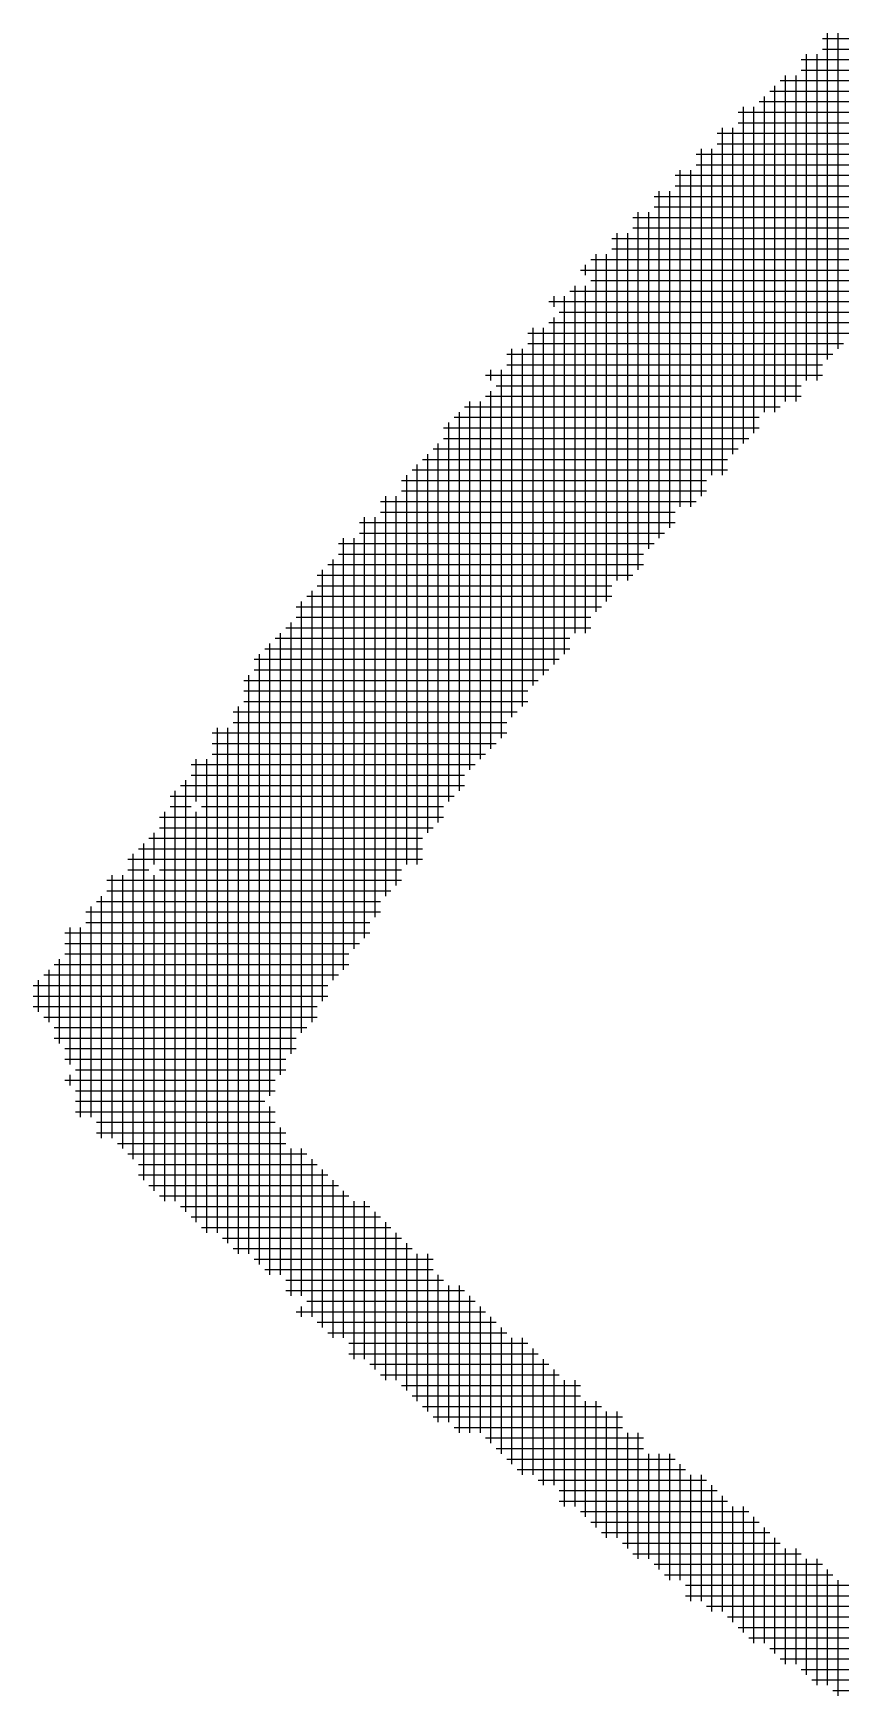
# Model space of a CAD drawing. Header units: feet. Extents: x 0 to 504600, y 0 to 356400.
# Drawn here: x 316447 to 316883, y 15956 to 16852 of the extents above; entities that cross this region are included whole.
import ezdxf

# ---------------------------------------------------------------- set-up
doc = ezdxf.new("R2010")
doc.units = ezdxf.units.FT
doc.header["$LTSCALE"] = 600
doc.header["$MEASUREMENT"] = 0
doc.layers.add('CX-COMM', color=3, linetype='CONTINUOUS')

msp = doc.modelspace()

# ---------------------------------------------------------------- linework, layer by layer
at = {"layer": 'CX-COMM'}
for p, q in [((316875.41, 16675.8, 14725.57), (316875.41, 16851.57, 14725.57)), ((316881.08, 16681.47, 14725.57), (316881.08, 16851.57, 14725.57)), ((316872.58, 16848.73, 14725.57), (317065.36, 16848.73, 14725.57)), ((316872.58, 16843.06, 14725.57), (317059.69, 16843.06, 14725.57)), ((316861.24, 16837.39, 14725.57), (317054.02, 16837.39, 14725.57)), ((316864.07, 16664.46, 14725.57), (316864.07, 16840.23, 14725.57)), ((316869.74, 16664.46, 14725.57), (316869.74, 16840.23, 14725.57)), ((316849.9, 16826.05, 14725.57), (317042.68, 16826.05, 14725.57)), ((316852.73, 16653.12, 14725.57), (316852.73, 16828.89, 14725.57)), ((316858.4, 16653.12, 14725.57), (316858.4, 16828.89, 14725.57)), ((316861.24, 16831.72, 14725.57), (317048.35, 16831.72, 14725.57)), ((316841.39, 16647.45, 14725.57), (316841.39, 16817.55, 14725.57)), ((316844.23, 16820.38, 14725.57), (317037.01, 16820.38, 14725.57)), ((316847.06, 16647.45, 14725.57), (316847.06, 16823.22, 14725.57)), ((316827.22, 16809.04, 14725.57), (317025.67, 16809.04, 14725.57)), ((316830.05, 16630.44, 14725.57), (316830.05, 16811.88, 14725.57)), ((316835.72, 16636.11, 14725.57), (316835.72, 16811.88, 14725.57)), ((316838.56, 16814.71, 14725.57), (317031.34, 16814.71, 14725.57)), ((316815.88, 16797.7, 14725.57), (317014.33, 16797.7, 14725.57)), ((316818.71, 16613.43, 14725.57), (316818.71, 16800.54, 14725.57)), ((316824.38, 16624.77, 14725.57), (316824.38, 16800.54, 14725.57)), ((316827.22, 16803.37, 14725.57), (317020, 16803.37, 14725.57)), ((316807.37, 16602.09, 14725.57), (316807.37, 16789.2, 14725.57)), ((316813.04, 16613.43, 14725.57), (316813.04, 16789.2, 14725.57)), ((316815.88, 16792.03, 14725.57), (317008.66, 16792.03, 14725.57)), ((316804.54, 16786.36, 14725.57), (316997.32, 16786.36, 14725.57)), ((316804.54, 16780.69, 14725.57), (316997.32, 16780.69, 14725.57)), ((316793.2, 16775.02, 14725.57), (316985.98, 16775.02, 14725.57)), ((316796.03, 16596.42, 14725.57), (316796.03, 16777.86, 14725.57)), ((316801.7, 16596.42, 14725.57), (316801.7, 16777.86, 14725.57)), ((316781.86, 16763.68, 14725.57), (316974.64, 16763.68, 14725.57)), ((316784.69, 16579.41, 14725.57), (316784.69, 16766.52, 14725.57)), ((316790.36, 16585.08, 14725.57), (316790.36, 16766.52, 14725.57)), ((316793.2, 16769.35, 14725.57), (316980.31, 16769.35, 14725.57)), ((316773.35, 16562.4, 14725.57), (316773.35, 16755.18, 14725.57)), ((316779.02, 16573.74, 14725.57), (316779.02, 16755.18, 14725.57)), ((316781.86, 16758.01, 14725.57), (316968.97, 16758.01, 14725.57)), ((316762.01, 16556.73, 14725.57), (316762.01, 16743.84, 14725.57)), ((316767.68, 16556.73, 14725.57), (316767.68, 16743.84, 14725.57)), ((316770.52, 16752.34, 14725.57), (316963.3, 16752.34, 14725.57)), ((316770.52, 16746.67, 14725.57), (316957.63, 16746.67, 14725.57)), ((316759.18, 16741, 14725.57), (316951.96, 16741, 14725.57)), ((316759.18, 16735.33, 14725.57), (316940.62, 16735.33, 14725.57)), ((316745, 16721.16, 14725.57), (316745, 16726.83, 14725.57)), ((316747.84, 16729.66, 14725.57), (316934.95, 16729.66, 14725.57)), ((316750.67, 16539.72, 14725.57), (316750.67, 16732.5, 14725.57)), ((316756.34, 16545.39, 14725.57), (316756.34, 16732.5, 14725.57)), ((316742.17, 16723.99, 14725.57), (316929.28, 16723.99, 14725.57)), ((316747.84, 16718.32, 14725.57), (316923.61, 16718.32, 14725.57)), ((316727.99, 16704.15, 14725.57), (316727.99, 16709.82, 14725.57)), ((316733.66, 16517.04, 14725.57), (316733.66, 16709.82, 14725.57)), ((316736.5, 16712.65, 14725.57), (316917.94, 16712.65, 14725.57)), ((316739.33, 16528.38, 14725.57), (316739.33, 16715.49, 14725.57)), ((316745, 16528.38, 14725.57), (316745, 16715.49, 14725.57)), ((316725.16, 16706.98, 14725.57), (316906.6, 16706.98, 14725.57)), ((316730.83, 16701.31, 14725.57), (316906.6, 16701.31, 14725.57)), ((316713.82, 16689.97, 14725.57), (316895.26, 16689.97, 14725.57)), ((316716.65, 16500.03, 14725.57), (316716.65, 16692.81, 14725.57)), ((316722.32, 16505.7, 14725.57), (316722.32, 16692.81, 14725.57)), ((316725.16, 16695.64, 14725.57), (316895.26, 16695.64, 14725.57)), ((316727.99, 16511.37, 14725.57), (316727.99, 16698.48, 14725.57)), ((316705.31, 16483.02, 14725.57), (316705.31, 16681.47, 14725.57)), ((316710.98, 16488.69, 14725.57), (316710.98, 16681.47, 14725.57)), ((316713.82, 16684.3, 14725.57), (316883.92, 16684.3, 14725.57)), ((316702.48, 16678.63, 14725.57), (316878.25, 16678.63, 14725.57)), ((316702.48, 16672.96, 14725.57), (316872.58, 16672.96, 14725.57)), ((316691.14, 16667.29, 14725.57), (316872.58, 16667.29, 14725.57)), ((316693.97, 16664.46, 14725.57), (316693.97, 16670.13, 14725.57)), ((316699.64, 16471.68, 14725.57), (316699.64, 16670.13, 14725.57)), ((316691.14, 16655.95, 14725.57), (316861.24, 16655.95, 14725.57)), ((316693.97, 16466.01, 14725.57), (316693.97, 16658.79, 14725.57)), ((316696.81, 16661.62, 14725.57), (316861.24, 16661.62, 14725.57)), ((316676.96, 16443.33, 14725.57), (316676.96, 16647.45, 14725.57)), ((316679.8, 16650.28, 14725.57), (316849.9, 16650.28, 14725.57)), ((316682.63, 16454.67, 14725.57), (316682.63, 16653.12, 14725.57)), ((316688.3, 16460.34, 14725.57), (316688.3, 16653.12, 14725.57)), ((316668.46, 16638.94, 14725.57), (316838.56, 16638.94, 14725.57)), ((316671.29, 16437.66, 14725.57), (316671.29, 16641.78, 14725.57)), ((316674.13, 16644.61, 14725.57), (316838.56, 16644.61, 14725.57)), ((316662.79, 16627.6, 14725.57), (316827.22, 16627.6, 14725.57)), ((316665.62, 16426.32, 14725.57), (316665.62, 16630.44, 14725.57)), ((316668.46, 16633.27, 14725.57), (316832.89, 16633.27, 14725.57)), ((316654.28, 16403.64, 14725.57), (316654.28, 16619.1, 14725.57)), ((316657.12, 16621.93, 14725.57), (316821.55, 16621.93, 14725.57)), ((316659.95, 16420.65, 14725.57), (316659.95, 16624.77, 14725.57)), ((316645.78, 16610.59, 14725.57), (316810.21, 16610.59, 14725.57)), ((316648.61, 16403.64, 14725.57), (316648.61, 16613.43, 14725.57)), ((316651.45, 16616.26, 14725.57), (316821.55, 16616.26, 14725.57)), ((316637.27, 16386.63, 14725.57), (316637.27, 16602.09, 14725.57)), ((316642.94, 16392.3, 14725.57), (316642.94, 16602.09, 14725.57)), ((316645.78, 16604.92, 14725.57), (316810.21, 16604.92, 14725.57)), ((316634.44, 16599.25, 14725.57), (316804.54, 16599.25, 14725.57)), ((316634.44, 16593.58, 14725.57), (316793.2, 16593.58, 14725.57)), ((316623.1, 16587.91, 14725.57), (316793.2, 16587.91, 14725.57)), ((316625.93, 16363.95, 14725.57), (316625.93, 16590.75, 14725.57)), ((316631.6, 16375.29, 14725.57), (316631.6, 16590.75, 14725.57)), ((316611.76, 16576.57, 14725.57), (316781.86, 16576.57, 14725.57)), ((316614.59, 16346.94, 14725.57), (316614.59, 16579.41, 14725.57)), ((316620.26, 16358.28, 14725.57), (316620.26, 16579.41, 14725.57)), ((316623.1, 16582.24, 14725.57), (316787.53, 16582.24, 14725.57)), ((316606.09, 16565.23, 14725.57), (316776.19, 16565.23, 14725.57)), ((316608.92, 16341.27, 14725.57), (316608.92, 16568.07, 14725.57)), ((316611.76, 16570.9, 14725.57), (316776.19, 16570.9, 14725.57)), ((316600.42, 16559.56, 14725.57), (316770.52, 16559.56, 14725.57)), ((316603.25, 16329.93, 14725.57), (316603.25, 16562.4, 14725.57)), ((316594.75, 16548.22, 14725.57), (316759.18, 16548.22, 14725.57)), ((316597.58, 16318.59, 14725.57), (316597.58, 16551.06, 14725.57)), ((316600.42, 16553.89, 14725.57), (316759.18, 16553.89, 14725.57)), ((316589.08, 16542.55, 14725.57), (316753.51, 16542.55, 14725.57)), ((316591.91, 16312.92, 14725.57), (316591.91, 16545.39, 14725.57)), ((316583.41, 16531.21, 14725.57), (316747.84, 16531.21, 14725.57)), ((316586.24, 16301.58, 14725.57), (316586.24, 16534.05, 14725.57)), ((316589.08, 16536.88, 14725.57), (316747.84, 16536.88, 14725.57)), ((316572.07, 16519.87, 14725.57), (316736.5, 16519.87, 14725.57)), ((316574.9, 16278.9, 14725.57), (316574.9, 16522.71, 14725.57)), ((316577.74, 16525.54, 14725.57), (316736.5, 16525.54, 14725.57)), ((316580.57, 16290.24, 14725.57), (316580.57, 16528.38, 14725.57)), ((316566.4, 16514.2, 14725.57), (316730.83, 16514.2, 14725.57)), ((316569.23, 16188.18, 14725.57), (316569.23, 16517.04, 14725.57)), ((316560.73, 16502.86, 14725.57), (316719.49, 16502.86, 14725.57)), ((316563.56, 16193.85, 14725.57), (316563.56, 16505.7, 14725.57)), ((316566.4, 16508.53, 14725.57), (316725.16, 16508.53, 14725.57)), ((316560.73, 16497.19, 14725.57), (316713.82, 16497.19, 14725.57)), ((316555.06, 16485.85, 14725.57), (316708.15, 16485.85, 14725.57)), ((316557.89, 16193.85, 14725.57), (316557.89, 16488.69, 14725.57)), ((316560.73, 16491.52, 14725.57), (316713.82, 16491.52, 14725.57)), ((316546.55, 16205.19, 14725.57), (316546.55, 16477.35, 14725.57)), ((316552.22, 16199.52, 14725.57), (316552.22, 16477.35, 14725.57)), ((316555.06, 16480.18, 14725.57), (316702.48, 16480.18, 14725.57)), ((316543.72, 16474.51, 14725.57), (316702.48, 16474.51, 14725.57)), ((316543.72, 16468.84, 14725.57), (316696.81, 16468.84, 14725.57)), ((316532.38, 16457.5, 14725.57), (316685.47, 16457.5, 14725.57)), ((316535.21, 16437.66, 14725.57), (316535.21, 16460.34, 14725.57)), ((316540.88, 16205.19, 14725.57), (316540.88, 16460.34, 14725.57)), ((316543.72, 16463.17, 14725.57), (316691.14, 16463.17, 14725.57)), ((316529.54, 16216.53, 14725.57), (316529.54, 16449, 14725.57)), ((316532.38, 16451.83, 14725.57), (316679.8, 16451.83, 14725.57)), ((316521.04, 16440.49, 14725.57), (316674.13, 16440.49, 14725.57)), ((316523.87, 16222.2, 14725.57), (316523.87, 16443.33, 14725.57)), ((316526.71, 16446.16, 14725.57), (316679.8, 16446.16, 14725.57)), ((316518.2, 16222.2, 14725.57), (316518.2, 16431.99, 14725.57)), ((316521.04, 16434.82, 14725.57), (316532.38, 16434.82, 14725.57)), ((316535.21, 16210.86, 14725.57), (316535.21, 16431.99, 14725.57)), ((316538.05, 16434.82, 14725.57), (316668.46, 16434.82, 14725.57)), ((316515.37, 16429.15, 14725.57), (316668.46, 16429.15, 14725.57)), ((316515.37, 16423.48, 14725.57), (316662.79, 16423.48, 14725.57)), ((316506.86, 16233.54, 14725.57), (316506.86, 16414.98, 14725.57)), ((316509.7, 16417.81, 14725.57), (316657.12, 16417.81, 14725.57)), ((316512.53, 16403.64, 14725.57), (316512.53, 16420.65, 14725.57)), ((316498.36, 16406.47, 14725.57), (316657.12, 16406.47, 14725.57)), ((316501.19, 16244.88, 14725.57), (316501.19, 16409.31, 14725.57)), ((316504.03, 16412.14, 14725.57), (316657.12, 16412.14, 14725.57)), ((316487.02, 16395.13, 14725.57), (316645.78, 16395.13, 14725.57)), ((316489.85, 16256.22, 14725.57), (316489.85, 16397.97, 14725.57)), ((316495.52, 16250.55, 14725.57), (316495.52, 16397.97, 14725.57)), ((316498.36, 16400.8, 14725.57), (316509.7, 16400.8, 14725.57)), ((316512.53, 16227.87, 14725.57), (316512.53, 16397.97, 14725.57)), ((316515.37, 16400.8, 14725.57), (316645.78, 16400.8, 14725.57)), ((316484.18, 16256.22, 14725.57), (316484.18, 16386.63, 14725.57)), ((316487.02, 16389.46, 14725.57), (316640.11, 16389.46, 14725.57)), ((316475.68, 16378.12, 14725.57), (316634.44, 16378.12, 14725.57)), ((316478.51, 16267.56, 14725.57), (316478.51, 16380.96, 14725.57)), ((316481.35, 16383.79, 14725.57), (316634.44, 16383.79, 14725.57)), ((316467.17, 16295.91, 14725.57), (316467.17, 16369.62, 14725.57)), ((316472.84, 16267.56, 14725.57), (316472.84, 16369.62, 14725.57)), ((316475.68, 16372.45, 14725.57), (316628.77, 16372.45, 14725.57)), ((316464.34, 16366.78, 14725.57), (316628.77, 16366.78, 14725.57)), ((316464.34, 16361.11, 14725.57), (316623.1, 16361.11, 14725.57)), ((316458.67, 16349.77, 14725.57), (316617.43, 16349.77, 14725.57)), ((316461.5, 16307.25, 14725.57), (316461.5, 16352.61, 14725.57)), ((316464.34, 16355.44, 14725.57), (316617.43, 16355.44, 14725.57)), ((316450.16, 16324.26, 14725.57), (316450.16, 16341.27, 14725.57)), ((316453, 16344.1, 14725.57), (316611.76, 16344.1, 14725.57)), ((316455.83, 16318.59, 14725.57), (316455.83, 16346.94, 14725.57)), ((316447.33, 16338.43, 14725.57), (316606.09, 16338.43, 14725.57)), ((316447.33, 16332.76, 14725.57), (316606.09, 16332.76, 14725.57)), ((316447.33, 16327.09, 14725.57), (316600.42, 16327.09, 14725.57)), ((316453, 16321.42, 14725.57), (316600.42, 16321.42, 14725.57)), ((316458.67, 16315.75, 14725.57), (316594.75, 16315.75, 14725.57)), ((316458.67, 16310.08, 14725.57), (316589.08, 16310.08, 14725.57)), ((316464.34, 16304.41, 14725.57), (316589.08, 16304.41, 14725.57)), ((316464.34, 16298.74, 14725.57), (316583.41, 16298.74, 14725.57)), ((316464.34, 16287.4, 14725.57), (316577.74, 16287.4, 14725.57)), ((316467.17, 16284.57, 14725.57), (316467.17, 16290.24, 14725.57)), ((316470.01, 16293.07, 14725.57), (316583.41, 16293.07, 14725.57)), ((316470.01, 16281.73, 14725.57), (316577.74, 16281.73, 14725.57)), ((316470.01, 16276.06, 14725.57), (316572.07, 16276.06, 14725.57)), ((316470.01, 16270.39, 14725.57), (316577.74, 16270.39, 14725.57)), ((316574.9, 16182.51, 14725.57), (316574.9, 16273.23, 14725.57)), ((316481.35, 16264.72, 14725.57), (316577.74, 16264.72, 14725.57)), ((316580.57, 16182.51, 14725.57), (316580.57, 16261.89, 14725.57)), ((316481.35, 16259.05, 14725.57), (316583.41, 16259.05, 14725.57)), ((316492.69, 16253.38, 14725.57), (316583.41, 16253.38, 14725.57)), ((316498.36, 16247.71, 14725.57), (316594.75, 16247.71, 14725.57)), ((316504.03, 16242.04, 14725.57), (316600.42, 16242.04, 14725.57)), ((316586.24, 16171.17, 14725.57), (316586.24, 16250.55, 14725.57)), ((316591.91, 16171.17, 14725.57), (316591.91, 16250.55, 14725.57)), ((316597.58, 16159.83, 14725.57), (316597.58, 16244.88, 14725.57)), ((316504.03, 16236.37, 14725.57), (316606.09, 16236.37, 14725.57)), ((316603.25, 16154.16, 14725.57), (316603.25, 16239.21, 14725.57)), ((316608.92, 16148.49, 14725.57), (316608.92, 16233.54, 14725.57)), ((316509.7, 16230.7, 14725.57), (316611.76, 16230.7, 14725.57)), ((316515.37, 16225.03, 14725.57), (316617.43, 16225.03, 14725.57)), ((316614.59, 16148.49, 14725.57), (316614.59, 16227.87, 14725.57)), ((316526.71, 16219.36, 14725.57), (316628.77, 16219.36, 14725.57)), ((316620.26, 16137.15, 14725.57), (316620.26, 16222.2, 14725.57)), ((316625.93, 16137.15, 14725.57), (316625.93, 16222.2, 14725.57)), ((316631.6, 16131.48, 14725.57), (316631.6, 16216.53, 14725.57)), ((316532.38, 16213.69, 14725.57), (316634.44, 16213.69, 14725.57)), ((316538.05, 16208.02, 14725.57), (316640.11, 16208.02, 14725.57)), ((316637.27, 16125.81, 14725.57), (316637.27, 16210.86, 14725.57)), ((316549.39, 16202.35, 14725.57), (316645.78, 16202.35, 14725.57)), ((316642.94, 16125.81, 14725.57), (316642.94, 16205.19, 14725.57)), ((316648.61, 16120.14, 14725.57), (316648.61, 16199.52, 14725.57)), ((316555.06, 16196.68, 14725.57), (316651.45, 16196.68, 14725.57)), ((316566.4, 16191.01, 14725.57), (316662.79, 16191.01, 14725.57)), ((316654.28, 16114.47, 14725.57), (316654.28, 16193.85, 14725.57)), ((316659.95, 16108.8, 14725.57), (316659.95, 16193.85, 14725.57)), ((316572.07, 16185.34, 14725.57), (316662.79, 16185.34, 14725.57)), ((316583.41, 16179.67, 14725.57), (316668.46, 16179.67, 14725.57)), ((316665.62, 16103.13, 14725.57), (316665.62, 16182.51, 14725.57)), ((316583.41, 16174, 14725.57), (316679.8, 16174, 14725.57)), ((316671.29, 16103.13, 14725.57), (316671.29, 16176.84, 14725.57)), ((316676.96, 16097.46, 14725.57), (316676.96, 16176.84, 14725.57)), ((316682.63, 16097.46, 14725.57), (316682.63, 16171.17, 14725.57)), ((316589.08, 16162.66, 14725.57), (316691.14, 16162.66, 14725.57)), ((316591.91, 16159.83, 14725.57), (316591.91, 16165.5, 14725.57)), ((316594.75, 16168.33, 14725.57), (316685.47, 16168.33, 14725.57)), ((316688.3, 16097.46, 14725.57), (316688.3, 16165.5, 14725.57)), ((316600.42, 16156.99, 14725.57), (316696.81, 16156.99, 14725.57)), ((316693.97, 16091.79, 14725.57), (316693.97, 16159.83, 14725.57)), ((316699.64, 16086.12, 14725.57), (316699.64, 16154.16, 14725.57)), ((316606.09, 16151.32, 14725.57), (316702.48, 16151.32, 14725.57)), ((316617.43, 16145.65, 14725.57), (316713.82, 16145.65, 14725.57)), ((316705.31, 16080.45, 14725.57), (316705.31, 16148.49, 14725.57)), ((316710.98, 16074.78, 14725.57), (316710.98, 16148.49, 14725.57)), ((316617.43, 16139.98, 14725.57), (316719.49, 16139.98, 14725.57)), ((316716.65, 16074.78, 14725.57), (316716.65, 16142.82, 14725.57)), ((316722.32, 16069.11, 14725.57), (316722.32, 16137.15, 14725.57)), ((316628.77, 16134.31, 14725.57), (316725.16, 16134.31, 14725.57)), ((316634.44, 16128.64, 14725.57), (316730.83, 16128.64, 14725.57)), ((316727.99, 16069.11, 14725.57), (316727.99, 16131.48, 14725.57)), ((316733.66, 16057.77, 14725.57), (316733.66, 16125.81, 14725.57)), ((316739.33, 16057.77, 14725.57), (316739.33, 16125.81, 14725.57)), ((316645.78, 16122.97, 14725.57), (316742.17, 16122.97, 14725.57)), ((316651.45, 16117.3, 14725.57), (316742.17, 16117.3, 14725.57)), ((316657.12, 16111.63, 14725.57), (316753.51, 16111.63, 14725.57)), ((316745, 16052.1, 14725.57), (316745, 16114.47, 14725.57)), ((316750.67, 16046.43, 14725.57), (316750.67, 16114.47, 14725.57)), ((316756.34, 16040.76, 14725.57), (316756.34, 16108.8, 14725.57)), ((316762.01, 16040.76, 14725.57), (316762.01, 16108.8, 14725.57)), ((316662.79, 16105.96, 14725.57), (316764.85, 16105.96, 14725.57)), ((316674.13, 16100.29, 14725.57), (316764.85, 16100.29, 14725.57)), ((316691.14, 16094.62, 14725.57), (316776.19, 16094.62, 14725.57)), ((316767.68, 16035.09, 14725.57), (316767.68, 16097.46, 14725.57)), ((316773.35, 16029.42, 14725.57), (316773.35, 16097.46, 14725.57)), ((316696.81, 16088.95, 14725.57), (316776.19, 16088.95, 14725.57)), ((316702.48, 16083.28, 14725.57), (316793.2, 16083.28, 14725.57)), ((316779.02, 16029.42, 14725.57), (316779.02, 16086.12, 14725.57)), ((316784.69, 16023.75, 14725.57), (316784.69, 16086.12, 14725.57)), ((316790.36, 16018.08, 14725.57), (316790.36, 16086.12, 14725.57)), ((316708.15, 16077.61, 14725.57), (316798.87, 16077.61, 14725.57)), ((316719.49, 16071.94, 14725.57), (316810.21, 16071.94, 14725.57)), ((316796.03, 16018.08, 14725.57), (316796.03, 16080.45, 14725.57)), ((316801.7, 16006.74, 14725.57), (316801.7, 16074.78, 14725.57)), ((316807.37, 16006.74, 14725.57), (316807.37, 16074.78, 14725.57)), ((316730.83, 16066.27, 14725.57), (316815.88, 16066.27, 14725.57)), ((316813.04, 16001.07, 14725.57), (316813.04, 16069.11, 14725.57)), ((316818.71, 16001.07, 14725.57), (316818.71, 16063.44, 14725.57)), ((316730.83, 16060.6, 14725.57), (316821.55, 16060.6, 14725.57)), ((316742.17, 16054.93, 14725.57), (316832.89, 16054.93, 14725.57)), ((316824.38, 15995.4, 14725.57), (316824.38, 16057.77, 14725.57)), ((316830.05, 15989.73, 14725.57), (316830.05, 16057.77, 14725.57)), ((316747.84, 16049.26, 14725.57), (316838.56, 16049.26, 14725.57)), ((316835.72, 15984.06, 14725.57), (316835.72, 16052.1, 14725.57)), ((316841.39, 15984.06, 14725.57), (316841.39, 16046.43, 14725.57)), ((316753.51, 16043.59, 14725.57), (316844.23, 16043.59, 14725.57)), ((316764.85, 16037.92, 14725.57), (316849.9, 16037.92, 14725.57)), ((316847.06, 15978.39, 14725.57), (316847.06, 16040.76, 14725.57)), ((316770.52, 16032.25, 14725.57), (316861.24, 16032.25, 14725.57)), ((316852.73, 15972.72, 14725.57), (316852.73, 16035.09, 14725.57)), ((316858.4, 15972.72, 14725.57), (316858.4, 16035.09, 14725.57)), ((316864.07, 15967.05, 14725.57), (316864.07, 16029.42, 14725.57)), ((316869.74, 15961.38, 14725.57), (316869.74, 16029.42, 14725.57)), ((316781.86, 16026.58, 14725.57), (316872.58, 16026.58, 14725.57)), ((316787.53, 16020.91, 14725.57), (316878.25, 16020.91, 14725.57)), ((316875.41, 15961.38, 14725.57), (316875.41, 16023.75, 14725.57)), ((316881.08, 15955.71, 14725.57), (316881.08, 16018.08, 14725.57)), ((316798.87, 16015.24, 14725.57), (316889.59, 16015.24, 14725.57)), ((316798.87, 16009.57, 14725.57), (316906.6, 16009.57, 14725.57)), ((316810.21, 16003.9, 14725.57), (316912.27, 16003.9, 14725.57)), ((316821.55, 15998.23, 14725.57), (316929.28, 15998.23, 14725.57)), ((316827.22, 15992.56, 14725.57), (316934.95, 15992.56, 14725.57)), ((316832.89, 15986.89, 14725.57), (316946.29, 15986.89, 14725.57)), ((316844.23, 15981.22, 14725.57), (316957.63, 15981.22, 14725.57)), ((316849.9, 15975.55, 14725.57), (316985.98, 15975.55, 14725.57)), ((316861.24, 15969.88, 14725.57), (316991.65, 15969.88, 14725.57)), ((316866.91, 15964.21, 14725.57), (317014.33, 15964.21, 14725.57)), ((316878.25, 15958.54, 14725.57), (317037.01, 15958.54, 14725.57))]:
    msp.add_line(p, q, dxfattribs=at)

doc.saveas('drawing.dxf')
